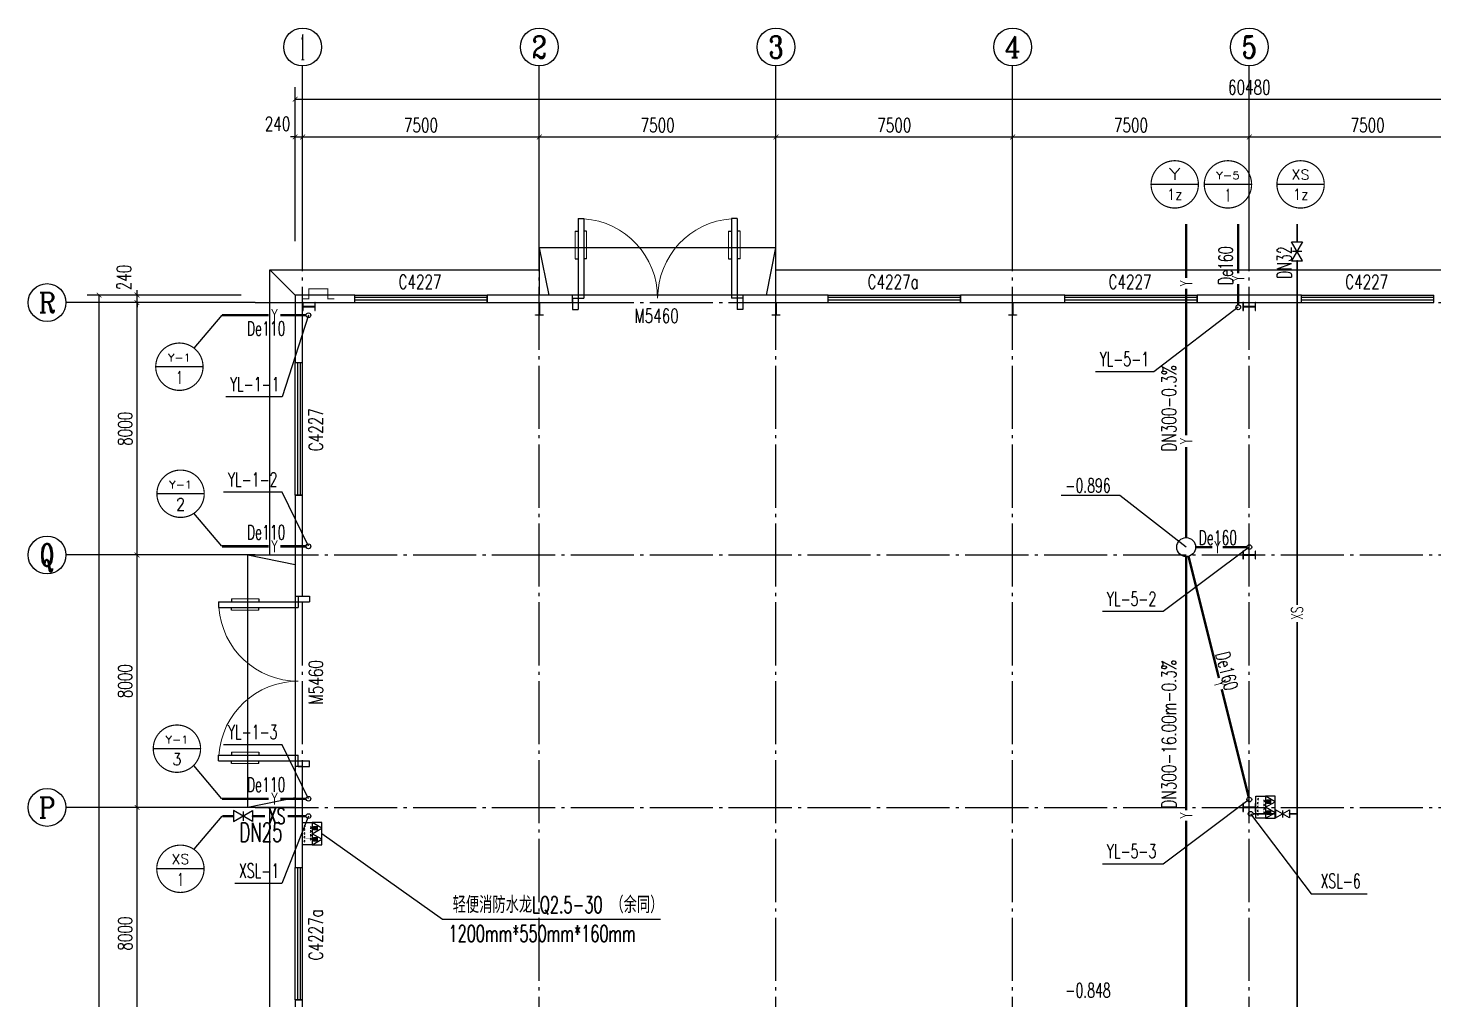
# Model space of a CAD drawing. Header units: millimetres. Extents: x 418304 to 847498, y 48187 to 111456.
# Drawn here: x 421322.97 to 421367.52, y 54713.26 to 54744.06 of the extents above; entities that cross this region are included whole.
import ezdxf
from ezdxf.enums import TextEntityAlignment as Align

# ---------------------------------------------------------------- set-up
doc = ezdxf.new("R2010")
doc.units = ezdxf.units.MM
doc.header["$LTSCALE"] = 1000
doc.linetypes.add('DOTE', pattern=[2.42, 2, -0.2, 0.02, -0.2])
for name, color, linetype in [('AXIS', 3, 'Continuous'), ('AXIS_TEXT', 7, 'Continuous'), ('COLUMN', 2, 'Continuous'), ('DIM_消防', 3, 'Continuous'), ('DIM_雨水', 3, 'Continuous'), ('DOTE', 8, 'DOTE'), ('EQUIP_消防', 7, 'Continuous'), ('PIPE-消防', 1, 'Continuous'), ('PIPE-雨水', 4, 'Continuous'), ('TEXT_消防', 7, 'Continuous'), ('TEXT_雨水', 7, 'Continuous'), ('TWT_LEAD', 3, 'Continuous'), ('TWT_TEXT', 7, 'Continuous'), ('VALVE_消防', 7, 'Continuous'), ('VPIPE-消防', 1, 'Continuous'), ('VPIPE-雨水', 4, 'Continuous'), ('WALL-PARAPET', 6, 'Continuous'), ('WELL_雨水', 4, 'Continuous'), ('WINDOW', 4, 'Continuous'), ('WINDOW_TEXT', 7, 'Continuous')]:
    doc.layers.add(name, color=color, linetype=linetype)
doc.styles.add('_TCH_AXIS', font='COMPLEX', dxfattribs={"bigfont": 'GBCBIG'})
doc.styles.add('_TCH_DIM', font='SIMPLEX', dxfattribs={"bigfont": 'GBCBIG'})
doc.styles.add('_TCH_DIM_T3', font='SIMPLEX', dxfattribs={"width": 0.705882, "bigfont": 'GBCBIG'})
doc.styles.add('_TCH_WINDOW', font='SIMPLEX', dxfattribs={"height": 3.5, "bigfont": 'GBCBIG'})
doc.styles.add('_TWT_CIRCLE', font='COMPLEX', dxfattribs={"width": 1.1, "height": 3, "bigfont": 'HZTXT'})
doc.styles.add('_TWT_PIPEDN', font='SIMPLEX', dxfattribs={"width": 0.8, "height": 3, "bigfont": 'HZTXT'})
doc.styles.add('_TWT_PIPETEXT', font='SIMPLEX', dxfattribs={"width": 0.8, "height": 3.5, "bigfont": 'HZTXT'})
doc.styles.add('_TWT_SERIAL', font='COMPLEX', dxfattribs={"width": 0.8, "height": 3, "bigfont": 'HZTXT'})
doc.styles.add('COMPLEX', font='COMPLEX')
doc.dimstyles.new('_TCH_ARCH&&150', dxfattribs={"dimtxt": 446.25, "dimasz": 150, "dimexe": 375, "dimexo": 450, "dimgap": 150, "dimtad": 1, "dimdec": 0, "dimzin": 0, "dimdsep": 46, "dimtxsty": '_TCH_DIM_T3', "dimblk": 'ARCHTICK', "dimcen": 0.09, "dimclrt": 7, "dimazin": 2, "dimtfac": 1, "dimtdec": 0, "dimtix": 1, "dimtmove": 2, "dimatfit": 3, "dimfxl": 0, "dimtolj": 1, "dimtzin": 0, "dimarcsym": 0})

# ---------------------------------------------------------------- blocks, each defined once
blk = doc.blocks.new('A$C797E1D2B')
at = {"layer": 'COLUMN'}
h = blk.add_hatch(color=256, dxfattribs=at)
h.paths.add_polyline_path([(125, 400), (250, 400), (250, 388), (130, 388), (130, 200), (125, 200)])
h.paths.add_polyline_path([(0, 400), (125, 400), (125, 200), (120, 200), (120, 388), (0, 388)])
h.paths.add_polyline_path([(0, 12), (120, 12), (120, 200), (125, 200), (125, 0), (0, 0)])
h.paths.add_polyline_path([(125, 200), (130, 200), (130, 12), (250, 12), (250, 0), (125, 0)])
blk.add_lwpolyline([(250, 0), (250, 12), (130, 12), (130, 388), (250, 388), (250, 400), (0, 400), (0, 388), (120, 388), (120, 12), (0, 12), (0, 0)], close=True, dxfattribs=at)
blk = doc.blocks.new('消防软管卷盘')
blk.add_lwpolyline([(4963954, 151899), (4963954, 150312), (4964641, 150312), (4964641, 151899)], close=True)
for points, const_width in [([(4964134, 151704), (4964482, 151704)], 1), ([(4964134, 151566), (4964482, 151566)], 1), ([(4964134, 151428), (4964482, 151428)], 1), ([(4964134, 151290), (4964482, 151290)], 1), ([(4964134, 151152), (4964482, 151152)], 1), ([(4964134, 151014), (4964482, 151014)], 0.1), ([(4964134, 150876), (4964482, 150876)], 1), ([(4964134, 150738), (4964482, 150738)], 1), ([(4964150, 150600), (4964499, 150600)], 1), ([(4964150, 150462), (4964499, 150462)], 1)]:
    blk.add_lwpolyline(points, dxfattribs=dict(const_width=const_width))
for centre, start, end in [((4964134, 151636), 90, 270), ((4964482, 151498), 270, 90), ((4964134, 151360), 90, 270), ((4964134, 151084), 90, 270), ((4964134, 150808), 90, 270), ((4964150, 150532), 90, 270), ((4964482, 151222), 270, 90), ((4964482, 150946), 270, 90), ((4964499, 150670), 270, 90)]:
    blk.add_arc(centre, 69, start, end)
blk = doc.blocks.new('$TwtSys$00000546')
h = blk.add_hatch()
h.set_pattern_fill('ANSI31', color=256, scale=200, style=0)
h.set_pattern_definition([(45, (-38543.802, -6670.83), (-17.67767, 17.67767), [])])
h.paths.add_polyline_path([(-65, 174), (65, 174), (65, 44), (-65, 44)])
for points in [[(0, 344), (-198, 0), (198, 0)], [(-65, 174), (65, 174), (65, 44), (-65, 44)]]:
    blk.add_lwpolyline(points, close=True)
blk = doc.blocks.new('92623')
blk.add_lwpolyline([(8910066, 83014), (8909273, 83014), (8909273, 82670), (8910066, 82670)], close=True)
at = {"xscale": -0.5, "yscale": 0.5, "zscale": 0.5, "rotation": 89.99999999998747}
blk.add_blockref('消防软管卷盘', (8985223, 2565334), dxfattribs=at)
at = {"layer": 'EQUIP_消防', "color": 8, "rotation": 180}
for p in [(8909471, 83014), (8909868, 83014)]:
    blk.add_blockref('$TwtSys$00000546', p, dxfattribs=at)
blk = doc.blocks.new('$DorLib2D$00000011')
for p, q in [((-0.4667, 0.4709), (-0.4667, -0.0625)), ((-0.4667, 0.4709), (-0.4333, 0.4709)), ((-0.4333, 0.4709), (-0.4333, 0.0042)), ((0.4333, 0.4709), (0.4333, 0.0042)), ((0.4667, 0.4709), (0.4333, 0.4709)), ((0.4667, 0.4709), (0.4667, -0.0625)), ((-0.4833, 0.3962), (-0.4667, 0.3962)), ((-0.4167, 0.3962), (-0.4333, 0.3962)), ((0.4167, 0.3962), (0.4333, 0.3962)), ((0.4833, 0.3962), (0.4667, 0.3962)), ((-0.4833, 0.2346), (-0.4667, 0.2346)), ((-0.4167, 0.2346), (-0.4333, 0.2346)), ((0.4167, 0.2346), (0.4333, 0.2346)), ((0.4833, 0.2346), (0.4667, 0.2346)), ((-0.5, 0.0042), (-0.4333, 0.0042)), ((-0.5, 0.0042), (-0.5, -0.0625)), ((0.5, 0.0042), (0.4333, 0.0042)), ((0.5, 0.0042), (0.5, -0.0625)), ((-0.5, -0.0625), (-0.4667, -0.0625)), ((0.5, -0.0625), (0.4667, -0.0625))]:
    blk.add_line(p, q)
at = {"lineweight": 13}
for p, q in [((-0.4833, 0.3962), (-0.4833, 0.2346)), ((-0.4167, 0.3962), (-0.4167, 0.2346)), ((0.4167, 0.3962), (0.4167, 0.2346)), ((0.4833, 0.3962), (0.4833, 0.2346))]:
    blk.add_line(p, q, dxfattribs=at)
for centre, start, end in [((-0.4667, 0.0042), 0, 85.90396), ((0.4667, 0.0042), 94.09604, 180)]:
    blk.add_arc(centre, 0.4667, start, end, dxfattribs=at)
blk = doc.blocks.new('$TCHSYS$WIN2D')
for p, q in [((-0.5, 0.5), (0.5, 0.5)), ((-0.5, 0.5), (-0.5, -0.5)), ((0.5, 0.5), (0.5, -0.5)), ((0.5, 0.167), (-0.5, 0.167)), ((0.5, -0.167), (-0.5, -0.167)), ((-0.5, -0.5), (0.5, -0.5))]:
    blk.add_line(p, q)
blk = doc.blocks.new('_AXISO')
blk.add_circle((0, 0), 0.5)
at = {"layer": 'AXIS_TEXT', "style": 'COMPLEX', "width": 1.041667}
blk.add_attdef('A', text='', height=0.56, dxfattribs=at).set_placement((-0.25, -0.28), (0.25, -0.28), align=Align.FIT)
blk = doc.blocks.new('_ArchTick')
at = {"color": 0, "linetype": 'ByBlock', "const_width": 0.15}
blk.add_lwpolyline([(-0.5, -0.5), (0.5, 0.5)], dxfattribs=at)
blk = doc.blocks.new('*D399')
at = {"layer": 'AXIS', "color": 0, "lineweight": -2}
for p, q in [((448672, 187548), (448672, 192423)), ((448672, 192048), (509152, 192048)), ((509152, 187548), (509152, 192423))]:
    blk.add_line(p, q, dxfattribs=at)
at = {"layer": 'Defpoints', "color": 0}
for p in [(509152, 192048), (448672, 187098), (509152, 187098)]:
    blk.add_point(p, dxfattribs=at)
at = {"layer": 'AXIS', "color": 0, "lineweight": -2, "xscale": 150, "yscale": 150, "zscale": 150, "rotation": 180}
blk.add_blockref('_ArchTick', (448672, 192048), dxfattribs=at)
at = {"layer": 'AXIS', "color": 0, "lineweight": -2, "xscale": 150, "yscale": 150, "zscale": 150}
blk.add_blockref('_ArchTick', (509152, 192048), dxfattribs=at)
at = {"layer": 'AXIS', "color": 7, "insert": (478912, 192421), "char_height": 446.2, "attachment_point": 5, "style": '_TCH_DIM_T3'}
blk.add_mtext('\\A1;60480', dxfattribs=at)
blk = doc.blocks.new('*D400')
at = {"layer": 'AXIS', "color": 0, "lineweight": -2}
for p, q in [((448672, 187548), (448672, 191223)), ((448912, 187548), (448912, 191223)), ((448672, 190848), (448522, 190848)), ((448672, 190848), (448912, 190848)), ((448912, 190848), (449062, 190848))]:
    blk.add_line(p, q, dxfattribs=at)
at = {"layer": 'Defpoints', "color": 0}
for p in [(448912, 190848), (448672, 187098), (448912, 187098)]:
    blk.add_point(p, dxfattribs=at)
at = {"layer": 'AXIS', "color": 0, "lineweight": -2, "xscale": 150, "yscale": 150, "zscale": 150}
blk.add_blockref('_ArchTick', (448672, 190848), dxfattribs=at)
at = {"layer": 'AXIS', "color": 0, "lineweight": -2, "xscale": 150, "yscale": 150, "zscale": 150, "rotation": 180}
blk.add_blockref('_ArchTick', (448912, 190848), dxfattribs=at)
at = {"layer": 'AXIS', "color": 7, "insert": (448117, 191260), "char_height": 446.2, "attachment_point": 5, "style": '_TCH_DIM_T3'}
blk.add_mtext('\\A1;240', dxfattribs=at)
blk = doc.blocks.new('*D401')
at = {"layer": 'AXIS', "color": 0, "lineweight": -2}
for p, q in [((448912, 187548), (448912, 191223)), ((456412, 187548), (456412, 191223)), ((448912, 190848), (456412, 190848))]:
    blk.add_line(p, q, dxfattribs=at)
at = {"layer": 'Defpoints', "color": 0}
for p in [(456412, 190848), (448912, 187098), (456412, 187098)]:
    blk.add_point(p, dxfattribs=at)
at = {"layer": 'AXIS', "color": 0, "lineweight": -2, "xscale": 150, "yscale": 150, "zscale": 150, "rotation": 180}
blk.add_blockref('_ArchTick', (448912, 190848), dxfattribs=at)
at = {"layer": 'AXIS', "color": 0, "lineweight": -2, "xscale": 150, "yscale": 150, "zscale": 150}
blk.add_blockref('_ArchTick', (456412, 190848), dxfattribs=at)
at = {"layer": 'AXIS', "color": 7, "insert": (452662, 191221), "char_height": 446.2, "attachment_point": 5, "style": '_TCH_DIM_T3'}
blk.add_mtext('\\A1;7500', dxfattribs=at)
blk = doc.blocks.new('*D402')
at = {"layer": 'AXIS', "color": 0, "lineweight": -2}
for p, q in [((456412, 187548), (456412, 191223)), ((463912, 187548), (463912, 191223)), ((456412, 190848), (463912, 190848))]:
    blk.add_line(p, q, dxfattribs=at)
at = {"layer": 'Defpoints', "color": 0}
for p in [(463912, 190848), (456412, 187098), (463912, 187098)]:
    blk.add_point(p, dxfattribs=at)
at = {"layer": 'AXIS', "color": 0, "lineweight": -2, "xscale": 150, "yscale": 150, "zscale": 150, "rotation": 180}
blk.add_blockref('_ArchTick', (456412, 190848), dxfattribs=at)
at = {"layer": 'AXIS', "color": 0, "lineweight": -2, "xscale": 150, "yscale": 150, "zscale": 150}
blk.add_blockref('_ArchTick', (463912, 190848), dxfattribs=at)
at = {"layer": 'AXIS', "color": 7, "insert": (460162, 191221), "char_height": 446.2, "attachment_point": 5, "style": '_TCH_DIM_T3'}
blk.add_mtext('\\A1;7500', dxfattribs=at)
blk = doc.blocks.new('*D403')
at = {"layer": 'AXIS', "color": 0, "lineweight": -2}
for p, q in [((463912, 187548), (463912, 191223)), ((471412, 187548), (471412, 191223)), ((463912, 190848), (471412, 190848))]:
    blk.add_line(p, q, dxfattribs=at)
at = {"layer": 'Defpoints', "color": 0}
for p in [(471412, 190848), (463912, 187098), (471412, 187098)]:
    blk.add_point(p, dxfattribs=at)
at = {"layer": 'AXIS', "color": 0, "lineweight": -2, "xscale": 150, "yscale": 150, "zscale": 150, "rotation": 180}
blk.add_blockref('_ArchTick', (463912, 190848), dxfattribs=at)
at = {"layer": 'AXIS', "color": 0, "lineweight": -2, "xscale": 150, "yscale": 150, "zscale": 150}
blk.add_blockref('_ArchTick', (471412, 190848), dxfattribs=at)
at = {"layer": 'AXIS', "color": 7, "insert": (467662, 191221), "char_height": 446.2, "attachment_point": 5, "style": '_TCH_DIM_T3'}
blk.add_mtext('\\A1;7500', dxfattribs=at)
blk = doc.blocks.new('*D404')
at = {"layer": 'AXIS', "color": 0, "lineweight": -2}
for p, q in [((471412, 187548), (471412, 191223)), ((478912, 187548), (478912, 191223)), ((471412, 190848), (478912, 190848))]:
    blk.add_line(p, q, dxfattribs=at)
at = {"layer": 'Defpoints', "color": 0}
for p in [(478912, 190848), (471412, 187098), (478912, 187098)]:
    blk.add_point(p, dxfattribs=at)
at = {"layer": 'AXIS', "color": 0, "lineweight": -2, "xscale": 150, "yscale": 150, "zscale": 150, "rotation": 180}
blk.add_blockref('_ArchTick', (471412, 190848), dxfattribs=at)
at = {"layer": 'AXIS', "color": 0, "lineweight": -2, "xscale": 150, "yscale": 150, "zscale": 150}
blk.add_blockref('_ArchTick', (478912, 190848), dxfattribs=at)
at = {"layer": 'AXIS', "color": 7, "insert": (475162, 191221), "char_height": 446.2, "attachment_point": 5, "style": '_TCH_DIM_T3'}
blk.add_mtext('\\A1;7500', dxfattribs=at)
blk = doc.blocks.new('*D405')
at = {"layer": 'AXIS', "color": 0, "lineweight": -2}
for p, q in [((478912, 187548), (478912, 191223)), ((486412, 187548), (486412, 191223)), ((478912, 190848), (486412, 190848))]:
    blk.add_line(p, q, dxfattribs=at)
at = {"layer": 'Defpoints', "color": 0}
for p in [(486412, 190848), (478912, 187098), (486412, 187098)]:
    blk.add_point(p, dxfattribs=at)
at = {"layer": 'AXIS', "color": 0, "lineweight": -2, "xscale": 150, "yscale": 150, "zscale": 150, "rotation": 180}
blk.add_blockref('_ArchTick', (478912, 190848), dxfattribs=at)
at = {"layer": 'AXIS', "color": 0, "lineweight": -2, "xscale": 150, "yscale": 150, "zscale": 150}
blk.add_blockref('_ArchTick', (486412, 190848), dxfattribs=at)
at = {"layer": 'AXIS', "color": 7, "insert": (482662, 191221), "char_height": 446.2, "attachment_point": 5, "style": '_TCH_DIM_T3'}
blk.add_mtext('\\A1;7500', dxfattribs=at)
blk = doc.blocks.new('*D410')
at = {"layer": 'AXIS', "color": 0, "lineweight": -2}
for p, q in [((446962, 185838), (442087, 185838)), ((442462, 65358), (442462, 185838)), ((446962, 65358), (442087, 65358))]:
    blk.add_line(p, q, dxfattribs=at)
at = {"layer": 'Defpoints', "color": 0}
for p in [(442462, 185838), (447412, 185838), (447412, 65358)]:
    blk.add_point(p, dxfattribs=at)
at = {"layer": 'AXIS', "color": 0, "lineweight": -2, "xscale": 150, "yscale": 150, "zscale": 150}
for p, rotation in [((442462, 185838), 90), ((442462, 65358), 270)]:
    blk.add_blockref('_ArchTick', p, dxfattribs=dict(at, rotation=rotation))
at = {"layer": 'AXIS', "color": 7, "insert": (442089, 125598), "char_height": 446.2, "attachment_point": 5, "rotation": 90, "style": '_TCH_DIM_T3'}
blk.add_mtext('\\A1;120480', dxfattribs=at)
blk = doc.blocks.new('*D424')
at = {"layer": 'AXIS', "color": 0, "lineweight": -2}
for p, q in [((446962, 169598), (443287, 169598)), ((443662, 161598), (443662, 169598)), ((446962, 161598), (443287, 161598))]:
    blk.add_line(p, q, dxfattribs=at)
at = {"layer": 'Defpoints', "color": 0}
for p in [(443662, 169598), (447412, 169598), (447412, 161598)]:
    blk.add_point(p, dxfattribs=at)
at = {"layer": 'AXIS', "color": 0, "lineweight": -2, "xscale": 150, "yscale": 150, "zscale": 150}
for p, rotation in [((443662, 169598), 90), ((443662, 161598), 270)]:
    blk.add_blockref('_ArchTick', p, dxfattribs=dict(at, rotation=rotation))
at = {"layer": 'AXIS', "color": 7, "insert": (443289, 165598), "char_height": 446.2, "attachment_point": 5, "rotation": 90, "style": '_TCH_DIM_T3'}
blk.add_mtext('\\A1;8000', dxfattribs=at)
blk = doc.blocks.new('*D425')
at = {"layer": 'AXIS', "color": 0, "lineweight": -2}
for p, q in [((446962, 177598), (443287, 177598)), ((443662, 169598), (443662, 177598)), ((446962, 169598), (443287, 169598))]:
    blk.add_line(p, q, dxfattribs=at)
at = {"layer": 'Defpoints', "color": 0}
for p in [(443662, 177598), (447412, 177598), (447412, 169598)]:
    blk.add_point(p, dxfattribs=at)
at = {"layer": 'AXIS', "color": 0, "lineweight": -2, "xscale": 150, "yscale": 150, "zscale": 150}
for p, rotation in [((443662, 177598), 90), ((443662, 169598), 270)]:
    blk.add_blockref('_ArchTick', p, dxfattribs=dict(at, rotation=rotation))
at = {"layer": 'AXIS', "color": 7, "insert": (443289, 173598), "char_height": 446.2, "attachment_point": 5, "rotation": 90, "style": '_TCH_DIM_T3'}
blk.add_mtext('\\A1;8000', dxfattribs=at)
blk = doc.blocks.new('*D426')
at = {"layer": 'AXIS', "color": 0, "lineweight": -2}
for p, q in [((446962, 185598), (443287, 185598)), ((443662, 177598), (443662, 185598)), ((446962, 177598), (443287, 177598))]:
    blk.add_line(p, q, dxfattribs=at)
at = {"layer": 'Defpoints', "color": 0}
for p in [(443662, 185598), (447412, 185598), (447412, 177598)]:
    blk.add_point(p, dxfattribs=at)
at = {"layer": 'AXIS', "color": 0, "lineweight": -2, "xscale": 150, "yscale": 150, "zscale": 150}
for p, rotation in [((443662, 185598), 90), ((443662, 177598), 270)]:
    blk.add_blockref('_ArchTick', p, dxfattribs=dict(at, rotation=rotation))
at = {"layer": 'AXIS', "color": 7, "insert": (443289, 181598), "char_height": 446.2, "attachment_point": 5, "rotation": 90, "style": '_TCH_DIM_T3'}
blk.add_mtext('\\A1;8000', dxfattribs=at)
blk = doc.blocks.new('*D427')
at = {"layer": 'AXIS', "color": 0, "lineweight": -2}
for p, q in [((446962, 185838), (443287, 185838)), ((443662, 185838), (443662, 185988)), ((443662, 185598), (443662, 185838)), ((446962, 185598), (443287, 185598)), ((443662, 185598), (443662, 185448))]:
    blk.add_line(p, q, dxfattribs=at)
at = {"layer": 'Defpoints', "color": 0}
for p in [(443662, 185838), (447412, 185838), (447412, 185598)]:
    blk.add_point(p, dxfattribs=at)
at = {"layer": 'AXIS', "color": 0, "lineweight": -2, "xscale": 150, "yscale": 150, "zscale": 150}
for p, rotation in [((443662, 185838), 270), ((443662, 185598), 90)]:
    blk.add_blockref('_ArchTick', p, dxfattribs=dict(at, rotation=rotation))
at = {"layer": 'AXIS', "color": 7, "insert": (443249, 186393), "char_height": 446.2, "attachment_point": 5, "rotation": 90, "style": '_TCH_DIM_T3'}
blk.add_mtext('\\A1;240', dxfattribs=at)
blk = doc.blocks.new('$VALVE$00000296')
for points in [[(-125, 72), (-125, -72), (125, 72), (125, -72), (-125, 72)], [(0, 60), (0, -64)]]:
    blk.add_lwpolyline(points)
for p in [(-125, 0), (125, 0)]:
    blk.add_point(p)
blk = doc.blocks.new('$TwtSys$00000187')
blk.add_circle((0, 0, 0), 0.5)
blk = doc.blocks.new('32555')
at = {"color": 8, "ltscale": 0.5}
for p, q in [((456411.7, 187337.8), (456711.7, 185837.8)), ((463611.7, 185837.8), (463911.7, 187337.8)), ((448671.7, 185837.8), (447871.7, 186637.8)), ((447171.7, 177597.8), (448671.7, 177297.8)), ((448671.7, 169897.8), (447171.7, 169597.8))]:
    blk.add_line(p, q, dxfattribs=at)
at = {"color": 3}
for p, q in [((453347.8, 166041.2), (449517.9, 168764.8)), ((460248.2, 166041.2), (453347.8, 166041.2))]:
    blk.add_line(p, q, dxfattribs=at)
at = {"color": 8, "ltscale": 0.5}
for points in [[(463911.7, 185837.8), (463911.7, 187337.8), (456411.7, 187337.8), (456411.7, 185837.8)], [(447871.7, 177597.8), (447871.7, 186637.8), (456411.7, 186637.8)], [(463911.7, 186637.8), (493911.7, 186637.8)], [(448671.7, 169597.8), (447171.7, 169597.8), (447171.7, 177597.8), (448671.7, 177597.8)], [(447871.7, 129597.8), (447871.7, 169597.8)]]:
    blk.add_lwpolyline(points, dxfattribs=at)
at = {"color": 8, "const_width": 30}
blk.add_lwpolyline([(448911.7, 185717.8), (449111.7, 185717.8), (449111.7, 186037.8), (449711.7, 186037.8), (449711.7, 185717.8), (449911.7, 185717.8)], dxfattribs=at)
at = {"layer": 'AXIS'}
for p, q in [((448911.7, 187097.8), (448911.7, 193097.8)), ((456411.7, 187097.8), (456411.7, 193097.8)), ((463911.7, 187097.8), (463911.7, 193097.8)), ((471411.7, 187097.8), (471411.7, 193097.8)), ((478911.7, 187097.8), (478911.7, 193097.8)), ((447411.7, 185597.8), (441411.7, 185597.8)), ((447411.7, 177597.8), (441411.7, 177597.8)), ((447411.7, 169597.8), (441411.7, 169597.8))]:
    blk.add_line(p, q, dxfattribs=at)
at = {"layer": 'DIM_消防'}
for p, q in [((477298.3, 189344.5), (475798.3, 189344.5)), ((478984.8, 189344.5), (477484.8, 189344.5)), ((481286.5, 189344.5), (479786.5, 189344.5)), ((446354.6, 185197.6), (445463.1, 184149.1)), ((445755, 183565.6), (444255, 183565.6)), ((445792.8, 179538.9), (444292.8, 179538.9)), ((446354.6, 177872.6), (445463.1, 178921)), ((445677, 171459.5), (444177, 171459.5)), ((446354.6, 169872.6), (445463.1, 170921)), ((446354.6, 169323), (445463.1, 168274.5)), ((449094.9, 169323), (448257, 167188.2, 3000)), ((478952.7, 169394.8), (480876.9, 166859.9)), ((445787.3, 167652.1), (444287.3, 167652.1)), ((448257, 167188.2, 3000), (446760.3, 167188.2, 3000)), ((480876.9, 166859.9), (482649.3, 166859.9))]:
    blk.add_line(p, q, dxfattribs=at)
at = {"layer": 'DIM_消防', "const_width": 37.5}
for points in [[(477298.3, 189344.5, 1), (475798.3, 189344.5, 1)], [(478984.8, 189344.5, 1), (477484.8, 189344.5, 1)], [(481286.5, 189344.5, 1), (479786.5, 189344.5, 1)], [(445755, 183565.6, 1), (444255, 183565.6, 1)], [(445792.8, 179538.9, 1), (444292.8, 179538.9, 1)], [(445677, 171459.5, 1), (444177, 171459.5, 1)], [(445787.3, 167652.1, 1), (444287.3, 167652.1, 1)]]:
    blk.add_lwpolyline(points, format="xyb", close=True, dxfattribs=at)
at = {"layer": 'DIM_雨水'}
for p, q in [((478561.3, 185447.7), (475886, 183404)), ((449094.9, 185197.6), (448260.9, 182608.4)), ((475886, 183404), (474033.3, 183404)), ((448260.9, 182608.4), (446475.2, 182608.4)), ((448260.9, 179584.4), (446408.2, 179584.4)), ((449094.9, 177872.6), (448260.9, 179584.4)), ((478911.7, 177847.8, 3000), (476181.3, 175804.1)), ((476181.3, 175804.1), (474261.3, 175804.1)), ((448260.9, 171584.4), (446408.2, 171584.4)), ((449094.9, 169872.6), (448260.9, 171584.4)), ((478911.7, 169847.8, 3000), (476181.3, 167804.1)), ((476181.3, 167804.1), (474261.3, 167804.1))]:
    blk.add_line(p, q, dxfattribs=at)
at = {"layer": 'DOTE'}
for p, q in [((448911.7, 64097.8), (448911.7, 187097.8)), ((456411.7, 64097.8), (456411.7, 187097.8)), ((463911.7, 64097.8), (463911.7, 187097.8)), ((471411.7, 64097.8), (471411.7, 187097.8)), ((478911.7, 64097.8), (478911.7, 187097.8)), ((447411.7, 185597.8), (510411.7, 185597.8)), ((447411.7, 177597.8), (510411.7, 177597.8)), ((447411.7, 169597.8), (510411.7, 169597.8))]:
    blk.add_line(p, q, dxfattribs=at)
at = {"layer": 'PIPE-消防', "linetype": 'Continuous', "ltscale": 0.75, "const_width": 52.5}
for points in [[(480424.9, 187523.3), (480424.9, 188087.6)], [(480424.9, 176011.6), (480424.9, 186923.3)], [(480424.9, 169394.8), (480424.9, 175473.1)], [(479027.7, 169394.8), (479737, 169394.8)], [(480187, 169394.8), (480424.9, 169394.8)], [(480424.9, 157070.1), (480424.9, 169394.8)]]:
    blk.add_lwpolyline(points, dxfattribs=at)
at = {"layer": 'PIPE-消防', "linetype": 'Continuous', "const_width": 70}
for points in [[(446723, 169323), (446371.3, 169323)], [(447717.8, 169323), (447323, 169323)], [(448994.9, 169323), (448435.9, 169323)]]:
    blk.add_lwpolyline(points, dxfattribs=at)
at = {"layer": 'PIPE-雨水', "linetype": 'Continuous', "ltscale": 0.75, "const_width": 75}
for points in [[(476911.7, 186372.7), (476911.7, 188087.6)], [(478561.3, 186522.5), (478561.3, 188087.6)], [(478561.3, 185522.7), (478561.3, 186189.6)], [(476911.7, 181388.7), (476911.7, 186039.8)], [(447834.2, 185197.6), (446354.6, 185197.6)], [(449019.9, 185197.6), (448201.3, 185197.6)], [(476911.7, 178147.8), (476911.7, 181021.6)], [(447834.2, 177872.6), (446354.6, 177872.6)], [(449019.9, 177872.6), (448201.3, 177872.6)], [(476911.7, 169505.7), (476911.7, 177547.8)], [(476984.5, 177556.7), (477948.9, 173699.2)], [(478037.9, 173343), (478893.5, 169920.5)], [(447834.2, 169872.6), (446354.6, 169872.6)], [(449019.9, 169872.6), (448201.3, 169872.6)], [(476911.7, 162147.8), (476911.7, 169172.8)]]:
    blk.add_lwpolyline(points, dxfattribs=at)
at = {"layer": 'PIPE-雨水', "linetype": 'Continuous', "ltscale": 1.5, "const_width": 75}
for points in [[(477737.7, 177847.8), (477211.7, 177847.8)], [(478836.7, 177847.8), (478070.6, 177847.8)]]:
    blk.add_lwpolyline(points, dxfattribs=at)
at = {"layer": 'TWT_LEAD'}
for p, q in [((474810.2, 179486.4), (472948.8, 179486.4)), ((476911.7, 177847.8), (474810.2, 179486.4))]:
    blk.add_line(p, q, dxfattribs=at)
at = {"layer": 'VPIPE-消防', "linetype": 'Continuous'}
for centre in [(449094.9, 169323), (478952.7, 169394.8)]:
    blk.add_circle(centre, 75, dxfattribs=at)
at = {"layer": 'VPIPE-雨水', "linetype": 'Continuous'}
for centre in [(478561.3, 185447.7), (449094.9, 185197.6), (449094.9, 177872.6), (478911.7, 177847.8), (449094.9, 169872.6), (478911.7, 169847.8)]:
    blk.add_circle(centre, 75, dxfattribs=at)
at = {"layer": 'WALL-PARAPET'}
for p, q in [((448671.7, 185837.8), (448671.7, 183697.8)), ((450561.7, 185837.8), (448671.7, 185837.8)), ((450561.7, 185597.8), (450561.7, 185837.8)), ((457461.7, 185837.8), (454761.7, 185837.8)), ((454761.7, 185837.8), (454761.7, 185597.8)), ((457461.7, 185597.8), (457461.7, 185837.8)), ((465561.7, 185837.8), (462861.7, 185837.8)), ((462861.7, 185837.8), (462861.7, 185597.8)), ((465561.7, 185597.8), (465561.7, 185837.8)), ((473061.7, 185837.8), (469761.7, 185837.8)), ((469761.7, 185837.8), (469761.7, 185597.8)), ((473061.7, 185597.8), (473061.7, 185837.8)), ((480561.7, 185837.8), (477261.7, 185837.8)), ((477261.7, 185837.8), (477261.7, 185597.8)), ((480561.7, 185597.8), (480561.7, 185837.8)), ((448911.7, 183697.8), (448911.7, 185597.8)), ((448911.7, 185597.8), (450561.7, 185597.8)), ((454761.7, 185597.8), (457461.7, 185597.8)), ((462861.7, 185597.8), (465561.7, 185597.8)), ((469761.7, 185597.8), (473061.7, 185597.8)), ((477261.7, 185597.8), (480561.7, 185597.8)), ((448671.7, 183697.8), (448911.7, 183697.8)), ((448671.7, 179497.8), (448671.7, 176297.8)), ((448911.7, 179497.8), (448671.7, 179497.8)), ((448911.7, 176297.8), (448911.7, 179497.8)), ((448671.7, 176297.8), (448911.7, 176297.8)), ((448671.7, 170897.8), (448671.7, 167697.8)), ((448911.7, 170897.8), (448671.7, 170897.8)), ((448911.7, 167697.8), (448911.7, 170897.8)), ((448671.7, 167697.8), (448911.7, 167697.8)), ((448671.7, 163497.8), (448671.7, 159697.8)), ((448911.7, 163497.8), (448671.7, 163497.8)), ((448911.7, 159697.8), (448911.7, 163497.8))]:
    blk.add_line(p, q, dxfattribs=at)
at = {"layer": 'WINDOW'}
for p, q in [((462861.7, 185837.8), (457461.7, 185837.8)), ((448671.7, 176297.8), (448671.7, 170897.8))]:
    blk.add_line(p, q, dxfattribs=at)
at = {"rotation": 270}
for p in [(448911.7, 185597.8), (478711.7, 185597.8), (478711.7, 177722.8), (478711.7, 169722.8)]:
    blk.add_blockref('A$C797E1D2B', p, dxfattribs=at)
at = {"xscale": -1}
for p in [(456536.7, 185197.8), (464036.7, 185197.8), (471536.7, 185197.8)]:
    blk.add_blockref('A$C797E1D2B', p, dxfattribs=at)
at = {"xscale": 0.882, "yscale": 0.882, "zscale": 0.882, "rotation": 90}
for p in [(552644.8, -7688725.5), (522432.8, -7689563.9)]:
    blk.add_blockref('92623', p, dxfattribs=at)
at = {"layer": 'AXIS'}
ref = blk.add_blockref('_AXISO', (448911.7, 193697.8), dxfattribs=dict(at, xscale=1200, yscale=1200, zscale=1200))
ref.add_attrib('A', '1', dxfattribs={"layer": 'AXIS_TEXT', "height": 817.2, "style": '_TCH_AXIS', "width": 0.555556}).set_placement((448814.4, 193289.2), (449009, 193289.2), align=Align.FIT)
ref = blk.add_blockref('_AXISO', (456411.7, 193697.8), dxfattribs=dict(at, xscale=1200, yscale=1200, zscale=1200))
ref.add_attrib('A', '2', dxfattribs={"layer": 'AXIS_TEXT', "height": 698.9, "style": '_TCH_AXIS'}).set_placement((456178.7, 193348.3), (456644.7, 193348.3), align=Align.FIT)
ref = blk.add_blockref('_AXISO', (463911.7, 193697.8), dxfattribs=dict(at, xscale=1200, yscale=1200, zscale=1200))
ref.add_attrib('A', '3', dxfattribs={"layer": 'AXIS_TEXT', "height": 698.9, "style": '_TCH_AXIS'}).set_placement((463678.7, 193348.3), (464144.7, 193348.3), align=Align.FIT)
ref = blk.add_blockref('_AXISO', (471411.7, 193697.8), dxfattribs=dict(at, xscale=1200, yscale=1200, zscale=1200))
ref.add_attrib('A', '4', dxfattribs={"layer": 'AXIS_TEXT', "height": 668.2, "style": '_TCH_AXIS'}).set_placement((471157.2, 193363.7), (471666.3, 193363.7), align=Align.FIT)
ref = blk.add_blockref('_AXISO', (478911.7, 193697.8), dxfattribs=dict(at, xscale=1200, yscale=1200, zscale=1200))
ref.add_attrib('A', '5', dxfattribs={"layer": 'AXIS_TEXT', "height": 698.9, "style": '_TCH_AXIS'}).set_placement((478678.7, 193348.3), (479144.7, 193348.3), align=Align.FIT)
ref = blk.add_blockref('_AXISO', (440811.7, 185597.8), dxfattribs=dict(at, xscale=1200, yscale=1200, zscale=1200))
ref.add_attrib('A', 'R', dxfattribs={"layer": 'AXIS_TEXT', "height": 637.8, "style": '_TCH_AXIS'}).set_placement((440538.4, 185278.9), (441085.1, 185278.9), align=Align.FIT)
ref = blk.add_blockref('_AXISO', (440811.7, 177597.8), dxfattribs=dict(at, xscale=1200, yscale=1200, zscale=1200))
ref.add_attrib('A', 'Q', dxfattribs={"layer": 'AXIS_TEXT', "height": 715.4, "style": '_TCH_AXIS', "width": 0.807692}).set_placement((440591.6, 177240.1), (441031.8, 177240.1), align=Align.FIT)
ref = blk.add_blockref('_AXISO', (440811.7, 169597.8), dxfattribs=dict(at, xscale=1200, yscale=1200, zscale=1200))
ref.add_attrib('A', 'P', dxfattribs={"layer": 'AXIS_TEXT', "height": 652.9, "style": '_TCH_AXIS'}).set_placement((440547.5, 169271.3), (441076, 169271.3), align=Align.FIT)
at = {"layer": 'VALVE_消防', "zscale": 2.4}
for p, xscale, yscale, rotation in [((480424.9, 187223.3), 2.4, 2.4, 90), ((447023, 169323), -2.4, -2.4, 180)]:
    blk.add_blockref('$VALVE$00000296', p, dxfattribs=dict(at, xscale=xscale, yscale=yscale, rotation=rotation))
at = {"layer": 'VALVE_消防', "xscale": 1.8, "yscale": 1.8, "zscale": 1.8}
blk.add_blockref('$VALVE$00000296', (479962, 169394.8), dxfattribs=at)
at = {"layer": 'WELL_雨水', "xscale": 600, "yscale": 600, "zscale": 600, "rotation": 270}
blk.add_blockref('$TwtSys$00000187', (476911.7, 177847.8), dxfattribs=at)
at = {"layer": 'WINDOW'}
ref = blk.add_blockref('$DorLib2D$00000011', (460161.7, 185717.8), dxfattribs=dict(at, xscale=-5400, yscale=-5400, zscale=-5400, rotation=180))
ref.add_attrib('A', 'M5460', (459426.7, 184954.8), dxfattribs={"layer": 'WINDOW_TEXT', "height": 446.25, "style": '_TCH_WINDOW', "width": 0.705882})
ref = blk.add_blockref('$TCHSYS$WIN2D', (452661.7, 185717.8), dxfattribs=dict(at, xscale=-4200, yscale=240, zscale=-4200, rotation=180))
ref.add_attrib('A', 'C4227', (451949.2, 186034.5), dxfattribs={"layer": 'WINDOW_TEXT', "height": 446.25, "style": '_TCH_WINDOW', "width": 0.705882})
ref = blk.add_blockref('$TCHSYS$WIN2D', (467661.7, 185717.8), dxfattribs=dict(at, xscale=-4200, yscale=240, zscale=-4200, rotation=180))
ref.add_attrib('A', 'C4227a', (466814.2, 186034.5), dxfattribs={"layer": 'WINDOW_TEXT', "height": 446.25, "style": '_TCH_WINDOW', "width": 0.705882})
ref = blk.add_blockref('$TCHSYS$WIN2D', (475161.7, 185717.8), dxfattribs=dict(at, xscale=-4200, yscale=240, zscale=-4200, rotation=180))
ref.add_attrib('A', 'C4227', (474449.2, 186034.5), dxfattribs={"layer": 'WINDOW_TEXT', "height": 446.25, "style": '_TCH_WINDOW', "width": 0.705882})
ref = blk.add_blockref('$TCHSYS$WIN2D', (482661.7, 185717.8), dxfattribs=dict(at, xscale=-4200, yscale=240, zscale=-4200, rotation=180))
ref.add_attrib('A', 'C4227', (481949.2, 186034.5), dxfattribs={"layer": 'WINDOW_TEXT', "height": 446.25, "style": '_TCH_WINDOW', "width": 0.705882})
ref = blk.add_blockref('$TCHSYS$WIN2D', (448791.7, 181597.8), dxfattribs=dict(at, xscale=-4200, yscale=-240, zscale=-4200, rotation=270))
ref.add_attrib('A', 'C4227', (449554.7, 180885.3), dxfattribs={"layer": 'WINDOW_TEXT', "height": 446.25, "rotation": 90, "style": '_TCH_WINDOW', "width": 0.705882})
ref = blk.add_blockref('$DorLib2D$00000011', (448791.7, 173597.8), dxfattribs=dict(at, xscale=5400, yscale=-5400, zscale=5400, rotation=270))
ref.add_attrib('A', 'M5460', (449554.7, 172862.8), dxfattribs={"layer": 'WINDOW_TEXT', "height": 446.25, "rotation": 90, "style": '_TCH_WINDOW', "width": 0.705882})
ref = blk.add_blockref('$TCHSYS$WIN2D', (448791.7, 165597.8), dxfattribs=dict(at, xscale=-4200, yscale=-240, zscale=-4200, rotation=270))
ref.add_attrib('A', 'C4227a', (449554.7, 164750.3), dxfattribs={"layer": 'WINDOW_TEXT', "height": 446.25, "rotation": 90, "style": '_TCH_WINDOW', "width": 0.705882})
at = {"layer": 'DIM_消防', "color": 7, "style": '_TWT_CIRCLE'}
for s, height, p, p2 in [('Y', 372.7, (476362.8, 189486.1), (476733.8, 189486.1)), ('XS', 317.96, (480253.4, 189495.1), (480819.7, 189495.1)), ('Y-5', 232, (477864.1, 189512.5), (478605.4, 189512.5)), ('1z', 344.12, (476304.9, 188854.3), (476791.6, 188854.3)), ('1', 400, (478140.5, 188806.9), (478329.1, 188806.9)), ('1z', 344.12, (480293.2, 188854.3), (480779.9, 188854.3)), ('Y-1', 245.45, (444645, 183730.6), (445365, 183730.6)), ('1', 400, (444910.7, 183028), (445099.2, 183028)), ('Y-1', 245.45, (444682.8, 179703.9), (445402.8, 179703.9)), ('2', 388.1, (444900.5, 179011.4), (445185.1, 179011.4)), ('Y-1', 245.45, (444567, 171624.5), (445287, 171624.5)), ('3', 388.1, (444784.7, 170932.1), (445069.3, 170932.1)), ('XS', 317.96, (444754.1, 167802.7), (445320.4, 167802.7)), ('1', 400, (444943, 167114.5), (445131.6, 167114.5))]:
    blk.add_text(s, height=height, dxfattribs=at).set_placement(p, p2, align=Align.FIT)
at = {"layer": 'TEXT_消防', "linetype": 'Continuous', "style": '_TWT_PIPEDN', "width": 0.64}
blk.add_text('DN32', height=450, rotation=90, dxfattribs=at).set_placement((480249.9, 186355))
at = {"layer": 'TEXT_消防', "style": '_TWT_PIPETEXT', "width": 0.64}
blk.add_text('XS', height=375, rotation=90, dxfattribs=at).set_placement((480612.4, 175548.1))
blk.add_text('XS', height=500, dxfattribs=at).set_placement((447817.8, 169073))
at = {"layer": 'TEXT_消防', "linetype": 'Continuous', "style": '_TWT_PIPEDN', "width": 0.64}
blk.add_text('DN25', height=600, dxfattribs=at).set_placement((446908.3, 168510.5))
at = {"layer": 'TEXT_雨水', "linetype": 'Continuous', "style": '_TWT_PIPEDN', "width": 0.64}
for rotation, p in [(90, (478386.3, 186157.4)), (284.03624, (477836.5, 174458))]:
    blk.add_text('De160', height=450, rotation=rotation, dxfattribs=at).set_placement(p)
at = {"layer": 'TEXT_雨水', "style": '_TWT_PIPETEXT', "width": 0.64}
for rotation, p in [(90, (477099.2, 186114.8)), (90, (478748.8, 186264.6)), (90, (477099.2, 181113.7)), (284.03624, (477789.3, 173564.3)), (90, (477099.2, 169247.8))]:
    blk.add_text('Y', height=375, rotation=rotation, dxfattribs=at).set_placement(p)
for p in [(447926.3, 185010.1), (447926.3, 177685.1), (477812.7, 177660.3), (447926.3, 169685.1)]:
    blk.add_text('Y', height=375, dxfattribs=at).set_placement(p)
at = {"layer": 'TEXT_雨水', "linetype": 'Continuous', "style": '_TWT_PIPEDN', "width": 0.64}
for s, p in [('De110', (447141.9, 184551.6)), ('De110', (447141.9, 178093.6)), ('De160', (477301.4, 177922.8)), ('De110', (447141.9, 170093.6))]:
    blk.add_text(s, height=450, dxfattribs=at).set_placement(p)
at = {"layer": 'TWT_TEXT'}
for s, height, style, width, p in [('YL-5-1', 450, '_TWT_SERIAL', 0.64, (474168.3, 183584)), ('YL-1-1', 450, '_TWT_SERIAL', 0.64, (446610.2, 182788.4)), ('YL-1-2', 450, '_TWT_SERIAL', 0.64, (446543.2, 179764.4)), ('-0.896', 450, '_TWT_SERIAL', 0.64, (473083.8, 179576.4)), ('YL-5-2', 450, '_TWT_SERIAL', 0.64, (474396.3, 175984.1)), ('YL-1-3', 450, '_TWT_SERIAL', 0.64, (446543.2, 171764.4)), ('YL-5-3', 450, '_TWT_SERIAL', 0.64, (474396.3, 167984.1)), ('XSL-1', 450, '_TWT_SERIAL', 0.64, (446895.3, 167368.2, 3000)), ('XSL-6', 450, '_TWT_SERIAL', 0.64, (481170.3, 167039.9)), ('轻便消防水龙', 525, '_TWT_PIPEDN', 0.8, (453664.7, 166249.5)), ('LQ2.5-30', 525, '_TWT_PIPEDN', 0.64, (456184.7, 166249.5)), ('（余同）', 525, '_TWT_PIPEDN', 0.8, (458664.7, 166249.5)), ('1200mm*550mm*160mm', 525, '_TWT_PIPEDN', 0.64, (453535.7, 165337.9)), ('-0.848', 450, '_TWT_SERIAL', 0.64, (473083.8, 163576.4))]:
    blk.add_text(s, height=height, dxfattribs=dict(at, style=style, width=width)).set_placement(p)
at = {"layer": 'TWT_TEXT', "style": '_TCH_DIM', "width": 0.705882}
for s, p in [('DN300-0.3%', (476589.8, 180875.3)), ('DN300-16.00m-0.3%', (476589.8, 169561.5))]:
    blk.add_text(s, height=446.25, rotation=90, dxfattribs=at).set_placement(p)
at = {"layer": 'AXIS'}
for p1, p2, distance, text, picture, middle in [((448671.7, 187097.8), (509151.7, 187097.8), 4950, '60480', '*D399', (478911.7, 192420.9)), ((448911.7, 187097.8), (456411.7, 187097.8), 3750, '7500', '*D401', (452661.7, 191220.9)), ((456411.7, 187097.8), (463911.7, 187097.8), 3750, '7500', '*D402', (460161.7, 191220.9)), ((463911.7, 187097.8), (471411.7, 187097.8), 3750, '7500', '*D403', (467661.7, 191220.9)), ((471411.7, 187097.8), (478911.7, 187097.8), 3750, '7500', '*D404', (475161.7, 191220.9)), ((478911.7, 187097.8), (486411.7, 187097.8), 3750, '7500', '*D405', (482661.7, 191220.9)), ((447411.7, 65357.8), (447411.7, 185837.8), 4950, '120480', '*D410', (442088.6, 125597.8)), ((447411.7, 177597.8), (447411.7, 185597.8), 3750, '8000', '*D426', (443288.6, 181597.8)), ((447411.7, 169597.8), (447411.7, 177597.8), 3750, '8000', '*D425', (443288.6, 173597.8)), ((447411.7, 161597.8), (447411.7, 169597.8), 3750, '8000', '*D424', (443288.6, 165597.8))]:
    dim = blk.add_aligned_dim(p1=p1, p2=p2, distance=distance, text=text, dimstyle='_TCH_ARCH&&150', dxfattribs=at)
    dim.commit()
    dim.dimension.update_dxf_attribs({"geometry": picture, "text_midpoint": middle})
for base, p1, p2, angle, picture, middle in [((448911.7, 190847.8), (448671.7, 187097.8), (448911.7, 187097.8), 0, '*D400', (448116.7, 191260.3)), ((443661.7, 185837.8), (447411.7, 185597.8), (447411.7, 185837.8), 90, '*D427', (443249.2, 186392.8))]:
    dim = blk.add_linear_dim(base=base, p1=p1, p2=p2, angle=angle, text='240', dimstyle='_TCH_ARCH&&150', dxfattribs=at)
    dim.commit()
    dim.dimension.update_dxf_attribs({"geometry": picture, "text_midpoint": middle, "dimtype": 161})

msp = doc.modelspace()

# ---------------------------------------------------------------- block references
at = {"xscale": 0.001, "yscale": 0.001, "zscale": 0.001}
msp.add_blockref('32555', (420882.759, 54549.763), dxfattribs=at)

doc.saveas('drawing.dxf')
